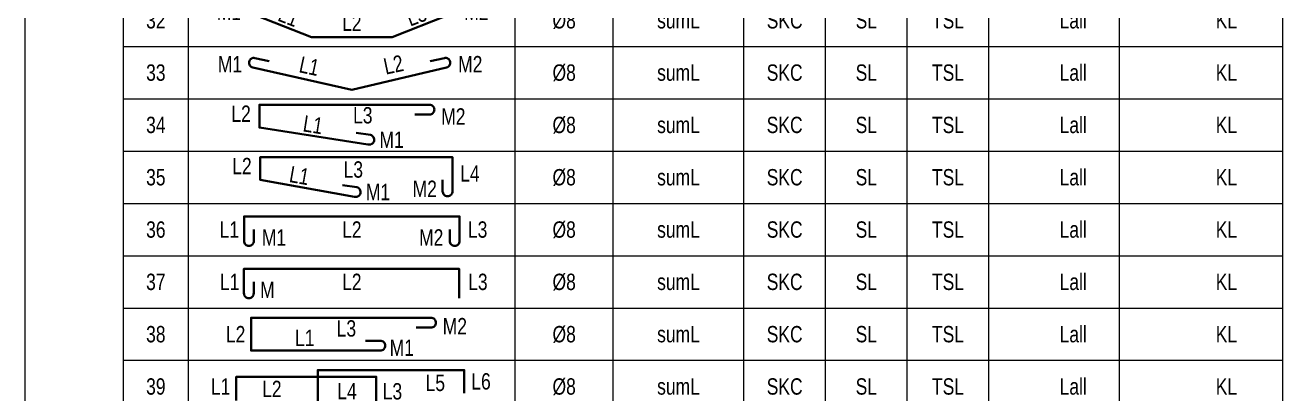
# Model space of a CAD drawing. Header units: millimetres. Extents: x -11032 to 59139, y 0 to 22926.
# Drawn here: x 19852 to 20044.5, y 5605.2 to 5661.5 of the extents above; entities that cross this region are included whole.
import ezdxf
from ezdxf.enums import TextEntityAlignment as Align

# ---------------------------------------------------------------- set-up
doc = ezdxf.new("R2010")
doc.units = ezdxf.units.MM
for name, color, linetype, lineweight in [('DCE_BaoBeTong', 11, 'Continuous', 20), ('Dce_text', 2, 'Continuous', 30), ('DCE_ThepChu', 1, 'Continuous', 35)]:
    doc.layers.add(name, color=color, linetype=linetype, lineweight=lineweight)
doc.styles.add('Dce_Text', font='roman.shx', dxfattribs={"width": 0.8, "bigfont": 'vnh.shx'})

# ---------------------------------------------------------------- blocks, each defined once
blk = doc.blocks.new('TK32')
at = {"layer": 'DCE_BaoBeTong'}
for p, q in [((0, -8), (0, 0)), ((25, -8), (25, 0)), ((75, -8), (75, 0)), ((90, -8), (90, 0)), ((110, -8), (110, 0)), ((122.5, -8), (122.5, 0)), ((135, -8), (135, 0)), ((147.5, -8), (147.5, 0)), ((167.5, -8), (167.5, 0))]:
    blk.add_line(p, q, dxfattribs=at)
for points in [[(15, -8), (25, -8), (75, -8), (90, -8), (122.5, -8), (135, -8), (147.5, -8), (167.5, -8), (192.5, -8), (192.5, 0)], [(15, 0), (15, -8)]]:
    blk.add_lwpolyline(points, dxfattribs=at)
at = {"layer": 'DCE_ThepChu'}
blk.add_lwpolyline([(62.24, -2.6), (64.17, -1.84, -0.414214), (65.14, -2.27), (65.14, -2.27, -0.414214), (64.72, -3.24), (56.18, -6.59), (43.82, -6.59), (35.28, -3.24, -0.414214), (34.86, -2.27), (34.86, -2.27, -0.414214), (35.83, -1.84), (37.76, -2.6)], format="xyb", dxfattribs=at)
at = {"layer": 'Dce_text', "color": 2, "style": 'Dce_Text', "width": 0.8}
blk.add_attdef('M1', text='', height=2.5, dxfattribs=at).set_placement((33.85, -2.71), align=Align.MIDDLE_RIGHT)
for tag, rotation, p in [('L1', 339, (41.33, -3.38)), ('L3', 21, (58.88, -3.28))]:
    blk.add_attdef(tag, text='', height=2.5, rotation=rotation, dxfattribs=at).set_placement(p, align=Align.MIDDLE_CENTER)
blk.add_attdef('M2', text='', height=2.5, dxfattribs=at).set_placement((66.42, -2.71), align=Align.MIDDLE_LEFT)
at = {"layer": 'Dce_text', "color": 2, "style": 'Dce_Text', "width": 0.8, "flags": 4}
for tag, p in [('SH', (20, -4)), ('DK', (82.5, -4)), ('sumL', (100, -4)), ('SKC', (116.25, -4)), ('SL', (128.75, -4))]:
    blk.add_attdef(tag, text='', height=2.5, dxfattribs=at).set_placement(p, align=Align.MIDDLE_CENTER)
at = {"layer": 'Dce_text', "color": 2, "style": 'Dce_Text', "width": 0.8}
for tag, p in [('L2', (50, -4.38)), ('TSL', (141.25, -4))]:
    blk.add_attdef(tag, text='', height=2.5, dxfattribs=at).set_placement(p, align=Align.MIDDLE_CENTER)
at = {"layer": 'Dce_text', "color": 2, "style": 'Dce_Text', "width": 0.8, "flags": 4}
for tag, p in [('Lall', (162.5, -4)), ('KL', (185.5, -4))]:
    blk.add_attdef(tag, text='', height=2.5, dxfattribs=at).set_placement(p, align=Align.MIDDLE_RIGHT)
blk = doc.blocks.new('TK33')
at = {"layer": 'DCE_BaoBeTong'}
for p, q in [((0, -8), (0, 0)), ((25, -8), (25, 0)), ((75, -8), (75, 0)), ((90, -8), (90, 0)), ((110, -8), (110, 0)), ((122.5, -8), (122.5, 0)), ((135, -8), (135, 0)), ((147.5, -8), (147.5, 0)), ((167.5, -8), (167.5, 0))]:
    blk.add_line(p, q, dxfattribs=at)
for points in [[(15, -8), (25, -8), (75, -8), (90, -8), (122.5, -8), (135, -8), (147.5, -8), (167.5, -8), (192.5, -8), (192.5, 0)], [(15, 0), (15, -8)]]:
    blk.add_lwpolyline(points, dxfattribs=at)
at = {"layer": 'DCE_ThepChu'}
blk.add_lwpolyline([(61.99, -2.23), (64.16, -1.77, -0.414214), (65.05, -2.35), (65.05, -2.35, -0.414214), (64.47, -3.24), (50, -6.62), (34.85, -3.24, -0.414214), (34.28, -2.35), (34.28, -2.35, -0.414214), (35.17, -1.77), (37.33, -2.23)], format="xyb", dxfattribs=at)
at = {"layer": 'Dce_text', "color": 2, "style": 'Dce_Text', "width": 0.8}
blk.add_attdef('M1', text='', height=2.5, dxfattribs=at).set_placement((33.21, -2.71), align=Align.MIDDLE_RIGHT)
for tag, rotation, p in [('L1', 348, (43.5, -3.01)), ('L2', 12, (56.38, -2.79))]:
    blk.add_attdef(tag, text='', height=2.5, rotation=rotation, dxfattribs=at).set_placement(p, align=Align.MIDDLE_CENTER)
blk.add_attdef('M2', text='', height=2.5, dxfattribs=at).set_placement((66.27, -2.71), align=Align.MIDDLE_LEFT)
at = {"layer": 'Dce_text', "color": 2, "style": 'Dce_Text', "width": 0.8, "flags": 4}
for tag, p in [('SH', (20, -4)), ('DK', (82.5, -4)), ('sumL', (100, -4)), ('SKC', (116.25, -4)), ('SL', (128.75, -4))]:
    blk.add_attdef(tag, text='', height=2.5, dxfattribs=at).set_placement(p, align=Align.MIDDLE_CENTER)
at = {"layer": 'Dce_text', "color": 2, "style": 'Dce_Text', "width": 0.8}
blk.add_attdef('TSL', text='', height=2.5, dxfattribs=at).set_placement((141.25, -4), align=Align.MIDDLE_CENTER)
at = {"layer": 'Dce_text', "color": 2, "style": 'Dce_Text', "width": 0.8, "flags": 4}
for tag, p in [('Lall', (162.5, -4)), ('KL', (185.5, -4))]:
    blk.add_attdef(tag, text='', height=2.5, dxfattribs=at).set_placement(p, align=Align.MIDDLE_RIGHT)
blk = doc.blocks.new('TK34')
at = {"layer": 'DCE_BaoBeTong'}
for p, q in [((0, -8), (0, 0)), ((25, -8), (25, 0)), ((75, -8), (75, 0)), ((90, -8), (90, 0)), ((110, -8), (110, 0)), ((122.5, -8), (122.5, 0)), ((135, -8), (135, 0)), ((147.5, -8), (147.5, 0)), ((167.5, -8), (167.5, 0))]:
    blk.add_line(p, q, dxfattribs=at)
for points in [[(15, -8), (25, -8), (75, -8), (90, -8), (122.5, -8), (135, -8), (147.5, -8), (167.5, -8), (192.5, -8), (192.5, 0)], [(15, 0), (15, -8)]]:
    blk.add_lwpolyline(points, dxfattribs=at)
at = {"layer": 'DCE_ThepChu'}
blk.add_lwpolyline([(59.64, -2.41), (61.89, -2.41, 0.414214), (62.64, -1.66), (62.64, -1.66, 0.414214), (61.89, -0.91), (35.85, -0.91), (35.85, -4.41), (52.47, -6.99, 0.414214), (53.4, -6.46), (53.4, -6.46, 0.414214), (52.87, -5.54), (50.67, -5.2)], format="xyb", dxfattribs=at)
at = {"layer": 'Dce_text', "color": 2, "style": 'Dce_Text', "width": 0.8}
blk.add_attdef('L2', text='', height=2.5, dxfattribs=at).set_placement((34.28, -2.29), align=Align.MIDDLE_RIGHT)
for tag, p in [('L3', (51.68, -2.53)), ('TSL', (141.25, -4))]:
    blk.add_attdef(tag, text='', height=2.5, dxfattribs=at).set_placement(p, align=Align.MIDDLE_CENTER)
for tag, p in [('M2', (63.68, -2.71)), ('M1', (54.23, -6.26))]:
    blk.add_attdef(tag, text='', height=2.5, dxfattribs=at).set_placement(p, align=Align.MIDDLE_LEFT)
at = {"layer": 'Dce_text', "color": 2, "style": 'Dce_Text', "width": 0.8, "flags": 4}
for tag, p in [('SH', (20, -4)), ('DK', (82.5, -4)), ('sumL', (100, -4)), ('SKC', (116.25, -4)), ('SL', (128.75, -4))]:
    blk.add_attdef(tag, text='', height=2.5, dxfattribs=at).set_placement(p, align=Align.MIDDLE_CENTER)
at = {"layer": 'Dce_text', "color": 2, "style": 'Dce_Text', "width": 0.8}
blk.add_attdef('L1', text='', height=2.5, rotation=351, dxfattribs=at).set_placement((44.07, -3.97), align=Align.MIDDLE_CENTER)
at = {"layer": 'Dce_text', "color": 2, "style": 'Dce_Text', "width": 0.8, "flags": 4}
for tag, p in [('Lall', (162.5, -4)), ('KL', (185.5, -4))]:
    blk.add_attdef(tag, text='', height=2.5, dxfattribs=at).set_placement(p, align=Align.MIDDLE_RIGHT)
blk = doc.blocks.new('TK35')
at = {"layer": 'DCE_BaoBeTong'}
for p, q in [((0, -8), (0, 0)), ((25, -8), (25, 0)), ((75, -8), (75, 0)), ((90, -8), (90, 0)), ((110, -8), (110, 0)), ((122.5, -8), (122.5, 0)), ((135, -8), (135, 0)), ((147.5, -8), (147.5, 0)), ((167.5, -8), (167.5, 0))]:
    blk.add_line(p, q, dxfattribs=at)
for points in [[(15, -8), (25, -8), (75, -8), (90, -8), (122.5, -8), (135, -8), (147.5, -8), (167.5, -8), (192.5, -8), (192.5, 0)], [(15, 0), (15, -8)]]:
    blk.add_lwpolyline(points, dxfattribs=at)
at = {"layer": 'DCE_ThepChu'}
blk.add_lwpolyline([(63.9, -4.41), (63.9, -6.16, 0.414214), (64.65, -6.91), (64.65, -6.91, 0.414214), (65.4, -6.16), (65.4, -0.91), (35.99, -0.91), (35.99, -4.41), (50.39, -6.99, 0.414214), (51.31, -6.46), (51.31, -6.46, 0.414214), (50.79, -5.54), (48.58, -5.2)], format="xyb", dxfattribs=at)
at = {"layer": 'Dce_text', "color": 2, "style": 'Dce_Text', "width": 0.8}
for tag, p in [('L2', (34.67, -2.29)), ('M2', (63.02, -5.77))]:
    blk.add_attdef(tag, text='', height=2.5, dxfattribs=at).set_placement(p, align=Align.MIDDLE_RIGHT)
for tag, p in [('L3', (50.23, -2.82)), ('TSL', (141.25, -4))]:
    blk.add_attdef(tag, text='', height=2.5, dxfattribs=at).set_placement(p, align=Align.MIDDLE_CENTER)
at = {"layer": 'Dce_text', "color": 2, "style": 'Dce_Text', "width": 0.8, "flags": 4}
for tag, p in [('SH', (20, -4)), ('DK', (82.5, -4)), ('sumL', (100, -4)), ('SKC', (116.25, -4)), ('SL', (128.75, -4))]:
    blk.add_attdef(tag, text='', height=2.5, dxfattribs=at).set_placement(p, align=Align.MIDDLE_CENTER)
at = {"layer": 'Dce_text', "color": 2, "style": 'Dce_Text', "width": 0.8}
blk.add_attdef('L1', text='', height=2.5, rotation=350, dxfattribs=at).set_placement((41.98, -3.75), align=Align.MIDDLE_CENTER)
for tag, p in [('L4', (66.59, -3.42)), ('M1', (52.15, -6.26))]:
    blk.add_attdef(tag, text='', height=2.5, dxfattribs=at).set_placement(p, align=Align.MIDDLE_LEFT)
at = {"layer": 'Dce_text', "color": 2, "style": 'Dce_Text', "width": 0.8, "flags": 4}
for tag, p in [('Lall', (162.5, -4)), ('KL', (185.5, -4))]:
    blk.add_attdef(tag, text='', height=2.5, dxfattribs=at).set_placement(p, align=Align.MIDDLE_RIGHT)
blk = doc.blocks.new('TK36')
at = {"layer": 'DCE_BaoBeTong'}
for p, q in [((0, -8), (0, 0)), ((25, -8), (25, 0)), ((75, -8), (75, 0)), ((90, -8), (90, 0)), ((110, -8), (110, 0)), ((122.5, -8), (122.5, 0)), ((135, -8), (135, 0)), ((147.5, -8), (147.5, 0)), ((167.5, -8), (167.5, 0))]:
    blk.add_line(p, q, dxfattribs=at)
for points in [[(15, -8), (25, -8), (75, -8), (90, -8), (122.5, -8), (135, -8), (147.5, -8), (167.5, -8), (192.5, -8), (192.5, 0)], [(15, 0), (15, -8)]]:
    blk.add_lwpolyline(points, dxfattribs=at)
at = {"layer": 'DCE_ThepChu'}
blk.add_lwpolyline([(35, -4), (35, -5.75, -0.414214), (34.25, -6.5), (34.25, -6.5, -0.414214), (33.5, -5.75), (33.5, -2), (66.5, -2), (66.5, -5.75, -0.414214), (65.75, -6.5), (65.75, -6.5, -0.414214), (65, -5.75), (65, -4)], format="xyb", dxfattribs=at)
at = {"layer": 'Dce_text', "color": 2, "style": 'Dce_Text', "width": 0.8, "flags": 4}
for tag, p in [('SH', (20, -4)), ('L2', (50, -4)), ('DK', (82.5, -4)), ('sumL', (100, -4)), ('SKC', (116.25, -4)), ('SL', (128.75, -4))]:
    blk.add_attdef(tag, text='', height=2.5, dxfattribs=at).set_placement(p, align=Align.MIDDLE_CENTER)
for tag, p in [('L1', (32.74, -4)), ('Lall', (162.5, -4)), ('KL', (185.5, -4)), ('M2', (64, -5.22))]:
    blk.add_attdef(tag, text='', height=2.5, dxfattribs=at).set_placement(p, align=Align.MIDDLE_RIGHT)
for tag, p in [('L3', (67.77, -4)), ('M1', (36.23, -5.22))]:
    blk.add_attdef(tag, text='', height=2.5, dxfattribs=at).set_placement(p, align=Align.MIDDLE_LEFT)
at = {"layer": 'Dce_text', "color": 2, "style": 'Dce_Text', "width": 0.8}
blk.add_attdef('TSL', text='', height=2.5, dxfattribs=at).set_placement((141.25, -4), align=Align.MIDDLE_CENTER)
blk = doc.blocks.new('TK37')
at = {"layer": 'DCE_BaoBeTong'}
for p, q in [((0, -8), (0, 0)), ((25, -8), (25, 0)), ((75, -8), (75, 0)), ((90, -8), (90, 0)), ((110, -8), (110, 0)), ((122.5, -8), (122.5, 0)), ((135, -8), (135, 0)), ((147.5, -8), (147.5, 0)), ((167.5, -8), (167.5, 0))]:
    blk.add_line(p, q, dxfattribs=at)
for points in [[(15, -8), (25, -8), (75, -8), (90, -8), (122.5, -8), (135, -8), (147.5, -8), (167.5, -8), (192.5, -8), (192.5, 0)], [(15, 0), (15, -8)]]:
    blk.add_lwpolyline(points, dxfattribs=at)
at = {"layer": 'DCE_ThepChu'}
blk.add_lwpolyline([(34.99, -4), (34.99, -5.75, -0.414214), (34.24, -6.5), (34.24, -6.5, -0.414214), (33.49, -5.75), (33.49, -2), (66.42, -2), (66.42, -6.5)], format="xyb", dxfattribs=at)
at = {"layer": 'Dce_text', "color": 2, "style": 'Dce_Text', "width": 0.8, "flags": 4}
for tag, p in [('SH', (20, -4)), ('L2', (50, -4)), ('DK', (82.5, -4)), ('sumL', (100, -4)), ('SKC', (116.25, -4)), ('SL', (128.75, -4))]:
    blk.add_attdef(tag, text='', height=2.5, dxfattribs=at).set_placement(p, align=Align.MIDDLE_CENTER)
for tag, p in [('L1', (32.8, -4)), ('Lall', (162.5, -4)), ('KL', (185.5, -4))]:
    blk.add_attdef(tag, text='', height=2.5, dxfattribs=at).set_placement(p, align=Align.MIDDLE_RIGHT)
for tag, p in [('L3', (67.81, -4)), ('M', (35.96, -5.22))]:
    blk.add_attdef(tag, text='', height=2.5, dxfattribs=at).set_placement(p, align=Align.MIDDLE_LEFT)
at = {"layer": 'Dce_text', "color": 2, "style": 'Dce_Text', "width": 0.8}
blk.add_attdef('TSL', text='', height=2.5, dxfattribs=at).set_placement((141.25, -4), align=Align.MIDDLE_CENTER)
blk = doc.blocks.new('TK38')
at = {"layer": 'DCE_BaoBeTong'}
for p, q in [((0, -8), (0, 0)), ((25, -8), (25, 0)), ((75, -8), (75, 0)), ((90, -8), (90, 0)), ((110, -8), (110, 0)), ((122.5, -8), (122.5, 0)), ((135, -8), (135, 0)), ((147.5, -8), (147.5, 0)), ((167.5, -8), (167.5, 0))]:
    blk.add_line(p, q, dxfattribs=at)
for points in [[(15, -8), (25, -8), (75, -8), (90, -8), (122.5, -8), (135, -8), (147.5, -8), (167.5, -8), (192.5, -8), (192.5, 0)], [(15, 0), (15, -8)]]:
    blk.add_lwpolyline(points, dxfattribs=at)
at = {"layer": 'DCE_ThepChu'}
blk.add_lwpolyline([(59.87, -3), (62.12, -3, 0.414214), (62.87, -2.25), (62.87, -2.25, 0.414214), (62.12, -1.5), (34.58, -1.5), (34.58, -6.5), (54.36, -6.5, 0.414214), (55.11, -5.75), (55.11, -5.75, 0.414214), (54.36, -5), (52.11, -5)], format="xyb", dxfattribs=at)
at = {"layer": 'Dce_text', "color": 2, "style": 'Dce_Text', "width": 0.8}
for tag, p in [('L3', (49.17, -3.12)), ('L1', (42.8, -4.57)), ('TSL', (141.25, -4))]:
    blk.add_attdef(tag, text='', height=2.5, dxfattribs=at).set_placement(p, align=Align.MIDDLE_CENTER)
for tag, p in [('M2', (63.91, -2.78)), ('M1', (55.79, -6.08))]:
    blk.add_attdef(tag, text='', height=2.5, dxfattribs=at).set_placement(p, align=Align.MIDDLE_LEFT)
at = {"layer": 'Dce_text', "color": 2, "style": 'Dce_Text', "width": 0.8, "flags": 4}
for tag, p in [('SH', (20, -4)), ('DK', (82.5, -4)), ('sumL', (100, -4)), ('SKC', (116.25, -4)), ('SL', (128.75, -4))]:
    blk.add_attdef(tag, text='', height=2.5, dxfattribs=at).set_placement(p, align=Align.MIDDLE_CENTER)
at = {"layer": 'Dce_text', "color": 2, "style": 'Dce_Text', "width": 0.8}
blk.add_attdef('L2', text='', height=2.5, dxfattribs=at).set_placement((33.45, -4), align=Align.MIDDLE_RIGHT)
at = {"layer": 'Dce_text', "color": 2, "style": 'Dce_Text', "width": 0.8, "flags": 4}
for tag, p in [('Lall', (162.5, -4)), ('KL', (185.5, -4))]:
    blk.add_attdef(tag, text='', height=2.5, dxfattribs=at).set_placement(p, align=Align.MIDDLE_RIGHT)
blk = doc.blocks.new('TK39')
at = {"layer": 'DCE_BaoBeTong'}
for p, q in [((0, -8), (0, 0)), ((25, -8), (25, 0)), ((75, -8), (75, 0)), ((90, -8), (90, 0)), ((110, -8), (110, 0)), ((122.5, -8), (122.5, 0)), ((135, -8), (135, 0)), ((147.5, -8), (147.5, 0)), ((167.5, -8), (167.5, 0))]:
    blk.add_line(p, q, dxfattribs=at)
for points in [[(15, -8), (25, -8), (75, -8), (90, -8), (122.5, -8), (135, -8), (147.5, -8), (167.5, -8), (192.5, -8), (192.5, 0)], [(15, 0), (15, -8)]]:
    blk.add_lwpolyline(points, dxfattribs=at)
at = {"layer": 'DCE_ThepChu'}
blk.add_lwpolyline([(67.2, -5), (67.2, -1.5), (44.78, -1.5), (44.78, -7), (53.75, -7), (53.75, -2.5), (32.31, -2.5), (32.31, -6.13)], dxfattribs=at)
at = {"layer": 'Dce_text', "color": 2, "style": 'Dce_Text', "width": 0.8, "flags": 4}
for tag, p in [('SH', (20, -4)), ('DK', (82.5, -4)), ('sumL', (100, -4)), ('SKC', (116.25, -4)), ('SL', (128.75, -4))]:
    blk.add_attdef(tag, text='', height=2.5, dxfattribs=at).set_placement(p, align=Align.MIDDLE_CENTER)
at = {"layer": 'Dce_text', "color": 2, "style": 'Dce_Text', "width": 0.8}
blk.add_attdef('L1', text='', height=2.5, dxfattribs=at).set_placement((31.46, -4), align=Align.MIDDLE_RIGHT)
for tag, p in [('L2', (38.04, -4.37)), ('L4', (49.27, -4.71)), ('L5', (62.78, -3.45)), ('TSL', (141.25, -4))]:
    blk.add_attdef(tag, text='', height=2.5, dxfattribs=at).set_placement(p, align=Align.MIDDLE_CENTER)
for tag, p in [('L3', (54.73, -4.74)), ('L6', (68.29, -3.22))]:
    blk.add_attdef(tag, text='', height=2.5, dxfattribs=at).set_placement(p, align=Align.MIDDLE_LEFT)
at = {"layer": 'Dce_text', "color": 2, "style": 'Dce_Text', "width": 0.8, "flags": 4}
for tag, p in [('Lall', (162.5, -4)), ('KL', (185.5, -4))]:
    blk.add_attdef(tag, text='', height=2.5, dxfattribs=at).set_placement(p, align=Align.MIDDLE_RIGHT)
blk = doc.blocks.new('Block_ALL')
ref = blk.add_blockref('TK32', (19851.97, 5666.29))
ref.add_attrib('M2', 'M2', dxfattribs={"layer": 'Dce_text', "color": 2, "height": 2.5, "style": 'Dce_Text', "width": 0.8}).set_placement((19919.18, 5663.58), align=Align.MIDDLE_LEFT)
ref.add_attrib('M1', 'M1', dxfattribs={"layer": 'Dce_text', "color": 2, "height": 2.5, "style": 'Dce_Text', "width": 0.8}).set_placement((19885.01, 5663.58), align=Align.MIDDLE_RIGHT)
ref.add_attrib('L3', 'L3', dxfattribs={"layer": 'Dce_text', "color": 2, "height": 2.5, "rotation": 21, "style": 'Dce_Text', "width": 0.8}).set_placement((19911.85, 5663.01), align=Align.MIDDLE_CENTER)
ref.add_attrib('L2', 'L2', dxfattribs={"layer": 'Dce_text', "color": 2, "height": 2.5, "style": 'Dce_Text', "width": 0.8}).set_placement((19901.97, 5661.91), align=Align.MIDDLE_CENTER)
ref.add_attrib('L1', 'L1', dxfattribs={"layer": 'Dce_text', "color": 2, "height": 2.5, "rotation": 339, "style": 'Dce_Text', "width": 0.8}).set_placement((19892.31, 5662.91), align=Align.MIDDLE_CENTER)
ref.add_attrib('KL', 'KL', dxfattribs={"layer": 'Dce_text', "color": 2, "height": 2.5, "style": 'Dce_Text', "width": 0.8}).set_placement((20037.47, 5662.29), align=Align.MIDDLE_RIGHT)
ref.add_attrib('Lall', 'Lall', dxfattribs={"layer": 'Dce_text', "color": 2, "height": 2.5, "style": 'Dce_Text', "width": 0.8}).set_placement((20014.47, 5662.29), align=Align.MIDDLE_RIGHT)
ref.add_attrib('SKC', 'SKC', dxfattribs={"layer": 'Dce_text', "color": 2, "height": 2.5, "style": 'Dce_Text', "width": 0.8}).set_placement((19968.22, 5662.29), align=Align.MIDDLE_CENTER)
ref.add_attrib('SL', 'SL', dxfattribs={"layer": 'Dce_text', "color": 2, "height": 2.5, "style": 'Dce_Text', "width": 0.8}).set_placement((19980.72, 5662.29), align=Align.MIDDLE_CENTER)
ref.add_attrib('sumL', 'sumL', dxfattribs={"layer": 'Dce_text', "color": 2, "height": 2.5, "style": 'Dce_Text', "width": 0.8}).set_placement((19951.97, 5662.29), align=Align.MIDDLE_CENTER)
ref.add_attrib('DK', 'Ø8', dxfattribs={"layer": 'Dce_text', "color": 2, "height": 2.5, "style": 'Dce_Text', "width": 0.8}).set_placement((19934.47, 5662.29), align=Align.MIDDLE_CENTER)
ref.add_attrib('SH', '32', dxfattribs={"layer": 'Dce_text', "color": 2, "height": 2.5, "style": 'Dce_Text', "width": 0.8}).set_placement((19871.97, 5662.29), align=Align.MIDDLE_CENTER)
ref.add_attrib('TSL', 'TSL', dxfattribs={"layer": 'Dce_text', "color": 2, "height": 2.5, "style": 'Dce_Text', "width": 0.8}).set_placement((19993.22, 5662.29), align=Align.MIDDLE_CENTER)
ref = blk.add_blockref('TK33', (19851.97, 5658.29))
ref.add_attrib('TSL', 'TSL', dxfattribs={"layer": 'Dce_text', "color": 2, "height": 2.5, "style": 'Dce_Text', "width": 0.8}).set_placement((19993.22, 5654.29), align=Align.MIDDLE_CENTER)
ref.add_attrib('SH', '33', dxfattribs={"layer": 'Dce_text', "color": 2, "height": 2.5, "style": 'Dce_Text', "width": 0.8}).set_placement((19871.97, 5654.29), align=Align.MIDDLE_CENTER)
ref.add_attrib('DK', 'Ø8', dxfattribs={"layer": 'Dce_text', "color": 2, "height": 2.5, "style": 'Dce_Text', "width": 0.8}).set_placement((19934.47, 5654.29), align=Align.MIDDLE_CENTER)
ref.add_attrib('sumL', 'sumL', dxfattribs={"layer": 'Dce_text', "color": 2, "height": 2.5, "style": 'Dce_Text', "width": 0.8}).set_placement((19951.97, 5654.29), align=Align.MIDDLE_CENTER)
ref.add_attrib('SL', 'SL', dxfattribs={"layer": 'Dce_text', "color": 2, "height": 2.5, "style": 'Dce_Text', "width": 0.8}).set_placement((19980.72, 5654.29), align=Align.MIDDLE_CENTER)
ref.add_attrib('SKC', 'SKC', dxfattribs={"layer": 'Dce_text', "color": 2, "height": 2.5, "style": 'Dce_Text', "width": 0.8}).set_placement((19968.22, 5654.29), align=Align.MIDDLE_CENTER)
ref.add_attrib('Lall', 'Lall', dxfattribs={"layer": 'Dce_text', "color": 2, "height": 2.5, "style": 'Dce_Text', "width": 0.8}).set_placement((20014.47, 5654.29), align=Align.MIDDLE_RIGHT)
ref.add_attrib('KL', 'KL', dxfattribs={"layer": 'Dce_text', "color": 2, "height": 2.5, "style": 'Dce_Text', "width": 0.8}).set_placement((20037.47, 5654.29), align=Align.MIDDLE_RIGHT)
ref.add_attrib('L1', 'L1', dxfattribs={"layer": 'Dce_text', "color": 2, "height": 2.5, "rotation": 348, "style": 'Dce_Text', "width": 0.8}).set_placement((19895.47, 5655.28), align=Align.MIDDLE_CENTER)
ref.add_attrib('L2', 'L2', dxfattribs={"layer": 'Dce_text', "color": 2, "height": 2.5, "rotation": 12, "style": 'Dce_Text', "width": 0.8}).set_placement((19908.35, 5655.5), align=Align.MIDDLE_CENTER)
ref.add_attrib('M1', 'M1', dxfattribs={"layer": 'Dce_text', "color": 2, "height": 2.5, "style": 'Dce_Text', "width": 0.8}).set_placement((19885.18, 5655.58), align=Align.MIDDLE_RIGHT)
ref.add_attrib('M2', 'M2', dxfattribs={"layer": 'Dce_text', "color": 2, "height": 2.5, "style": 'Dce_Text', "width": 0.8}).set_placement((19918.24, 5655.58), align=Align.MIDDLE_LEFT)
ref = blk.add_blockref('TK34', (19851.97, 5650.29))
ref.add_attrib('L3', 'L3', dxfattribs={"layer": 'Dce_text', "color": 2, "height": 2.5, "style": 'Dce_Text', "width": 0.8}).set_placement((19903.65, 5647.76), align=Align.MIDDLE_CENTER)
ref.add_attrib('M2', 'M2', dxfattribs={"layer": 'Dce_text', "color": 2, "height": 2.5, "style": 'Dce_Text', "width": 0.8}).set_placement((19915.65, 5647.58), align=Align.MIDDLE_LEFT)
ref.add_attrib('M1', 'M1', dxfattribs={"layer": 'Dce_text', "color": 2, "height": 2.5, "style": 'Dce_Text', "width": 0.8}).set_placement((19906.2, 5644.03), align=Align.MIDDLE_LEFT)
ref.add_attrib('L2', 'L2', dxfattribs={"layer": 'Dce_text', "color": 2, "height": 2.5, "style": 'Dce_Text', "width": 0.8}).set_placement((19886.51, 5648), align=Align.MIDDLE_RIGHT)
ref.add_attrib('L1', 'L1', dxfattribs={"layer": 'Dce_text', "color": 2, "height": 2.5, "rotation": 351, "style": 'Dce_Text', "width": 0.8}).set_placement((19896.04, 5646.32), align=Align.MIDDLE_CENTER)
ref.add_attrib('KL', 'KL', dxfattribs={"layer": 'Dce_text', "color": 2, "height": 2.5, "style": 'Dce_Text', "width": 0.8}).set_placement((20037.47, 5646.29), align=Align.MIDDLE_RIGHT)
ref.add_attrib('Lall', 'Lall', dxfattribs={"layer": 'Dce_text', "color": 2, "height": 2.5, "style": 'Dce_Text', "width": 0.8}).set_placement((20014.47, 5646.29), align=Align.MIDDLE_RIGHT)
ref.add_attrib('SKC', 'SKC', dxfattribs={"layer": 'Dce_text', "color": 2, "height": 2.5, "style": 'Dce_Text', "width": 0.8}).set_placement((19968.22, 5646.29), align=Align.MIDDLE_CENTER)
ref.add_attrib('SL', 'SL', dxfattribs={"layer": 'Dce_text', "color": 2, "height": 2.5, "style": 'Dce_Text', "width": 0.8}).set_placement((19980.72, 5646.29), align=Align.MIDDLE_CENTER)
ref.add_attrib('sumL', 'sumL', dxfattribs={"layer": 'Dce_text', "color": 2, "height": 2.5, "style": 'Dce_Text', "width": 0.8}).set_placement((19951.97, 5646.29), align=Align.MIDDLE_CENTER)
ref.add_attrib('DK', 'Ø8', dxfattribs={"layer": 'Dce_text', "color": 2, "height": 2.5, "style": 'Dce_Text', "width": 0.8}).set_placement((19934.47, 5646.29), align=Align.MIDDLE_CENTER)
ref.add_attrib('SH', '34', dxfattribs={"layer": 'Dce_text', "color": 2, "height": 2.5, "style": 'Dce_Text', "width": 0.8}).set_placement((19871.97, 5646.29), align=Align.MIDDLE_CENTER)
ref.add_attrib('TSL', 'TSL', dxfattribs={"layer": 'Dce_text', "color": 2, "height": 2.5, "style": 'Dce_Text', "width": 0.8}).set_placement((19993.22, 5646.29), align=Align.MIDDLE_CENTER)
ref = blk.add_blockref('TK35', (19851.97, 5642.29))
ref.add_attrib('L4', 'L4', dxfattribs={"layer": 'Dce_text', "color": 2, "height": 2.5, "style": 'Dce_Text', "width": 0.8}).set_placement((19918.56, 5638.88), align=Align.MIDDLE_LEFT)
ref.add_attrib('TSL', 'TSL', dxfattribs={"layer": 'Dce_text', "color": 2, "height": 2.5, "style": 'Dce_Text', "width": 0.8}).set_placement((19993.22, 5638.29), align=Align.MIDDLE_CENTER)
ref.add_attrib('SH', '35', dxfattribs={"layer": 'Dce_text', "color": 2, "height": 2.5, "style": 'Dce_Text', "width": 0.8}).set_placement((19871.97, 5638.29), align=Align.MIDDLE_CENTER)
ref.add_attrib('DK', 'Ø8', dxfattribs={"layer": 'Dce_text', "color": 2, "height": 2.5, "style": 'Dce_Text', "width": 0.8}).set_placement((19934.47, 5638.29), align=Align.MIDDLE_CENTER)
ref.add_attrib('sumL', 'sumL', dxfattribs={"layer": 'Dce_text', "color": 2, "height": 2.5, "style": 'Dce_Text', "width": 0.8}).set_placement((19951.97, 5638.29), align=Align.MIDDLE_CENTER)
ref.add_attrib('SL', 'SL', dxfattribs={"layer": 'Dce_text', "color": 2, "height": 2.5, "style": 'Dce_Text', "width": 0.8}).set_placement((19980.72, 5638.29), align=Align.MIDDLE_CENTER)
ref.add_attrib('SKC', 'SKC', dxfattribs={"layer": 'Dce_text', "color": 2, "height": 2.5, "style": 'Dce_Text', "width": 0.8}).set_placement((19968.22, 5638.29), align=Align.MIDDLE_CENTER)
ref.add_attrib('Lall', 'Lall', dxfattribs={"layer": 'Dce_text', "color": 2, "height": 2.5, "style": 'Dce_Text', "width": 0.8}).set_placement((20014.47, 5638.29), align=Align.MIDDLE_RIGHT)
ref.add_attrib('KL', 'KL', dxfattribs={"layer": 'Dce_text', "color": 2, "height": 2.5, "style": 'Dce_Text', "width": 0.8}).set_placement((20037.47, 5638.29), align=Align.MIDDLE_RIGHT)
ref.add_attrib('L1', 'L1', dxfattribs={"layer": 'Dce_text', "color": 2, "height": 2.5, "rotation": 350, "style": 'Dce_Text', "width": 0.8}).set_placement((19893.95, 5638.55), align=Align.MIDDLE_CENTER)
ref.add_attrib('L2', 'L2', dxfattribs={"layer": 'Dce_text', "color": 2, "height": 2.5, "style": 'Dce_Text', "width": 0.8}).set_placement((19886.64, 5640), align=Align.MIDDLE_RIGHT)
ref.add_attrib('M1', 'M1', dxfattribs={"layer": 'Dce_text', "color": 2, "height": 2.5, "style": 'Dce_Text', "width": 0.8}).set_placement((19904.12, 5636.03), align=Align.MIDDLE_LEFT)
ref.add_attrib('M2', 'M2', dxfattribs={"layer": 'Dce_text', "color": 2, "height": 2.5, "style": 'Dce_Text', "width": 0.8}).set_placement((19914.99, 5636.52), align=Align.MIDDLE_RIGHT)
ref.add_attrib('L3', 'L3', dxfattribs={"layer": 'Dce_text', "color": 2, "height": 2.5, "style": 'Dce_Text', "width": 0.8}).set_placement((19902.2, 5639.47), align=Align.MIDDLE_CENTER)
ref = blk.add_blockref('TK36', (19851.97, 5634.29))
ref.add_attrib('M2', 'M2', dxfattribs={"layer": 'Dce_text', "color": 2, "height": 2.5, "style": 'Dce_Text', "width": 0.8}).set_placement((19915.98, 5629.08), align=Align.MIDDLE_RIGHT)
ref.add_attrib('M1', 'M1', dxfattribs={"layer": 'Dce_text', "color": 2, "height": 2.5, "style": 'Dce_Text', "width": 0.8}).set_placement((19888.2, 5629.08), align=Align.MIDDLE_LEFT)
ref.add_attrib('TSL', 'TSL', dxfattribs={"layer": 'Dce_text', "color": 2, "height": 2.5, "style": 'Dce_Text', "width": 0.8}).set_placement((19993.22, 5630.29), align=Align.MIDDLE_CENTER)
ref.add_attrib('KL', 'KL', dxfattribs={"layer": 'Dce_text', "color": 2, "height": 2.5, "style": 'Dce_Text', "width": 0.8}).set_placement((20037.47, 5630.29), align=Align.MIDDLE_RIGHT)
ref.add_attrib('Lall', 'Lall', dxfattribs={"layer": 'Dce_text', "color": 2, "height": 2.5, "style": 'Dce_Text', "width": 0.8}).set_placement((20014.47, 5630.29), align=Align.MIDDLE_RIGHT)
ref.add_attrib('SKC', 'SKC', dxfattribs={"layer": 'Dce_text', "color": 2, "height": 2.5, "style": 'Dce_Text', "width": 0.8}).set_placement((19968.22, 5630.29), align=Align.MIDDLE_CENTER)
ref.add_attrib('SL', 'SL', dxfattribs={"layer": 'Dce_text', "color": 2, "height": 2.5, "style": 'Dce_Text', "width": 0.8}).set_placement((19980.72, 5630.29), align=Align.MIDDLE_CENTER)
ref.add_attrib('sumL', 'sumL', dxfattribs={"layer": 'Dce_text', "color": 2, "height": 2.5, "style": 'Dce_Text', "width": 0.8}).set_placement((19951.97, 5630.29), align=Align.MIDDLE_CENTER)
ref.add_attrib('DK', 'Ø8', dxfattribs={"layer": 'Dce_text', "color": 2, "height": 2.5, "style": 'Dce_Text', "width": 0.8}).set_placement((19934.47, 5630.29), align=Align.MIDDLE_CENTER)
ref.add_attrib('L3', 'L3', dxfattribs={"layer": 'Dce_text', "color": 2, "height": 2.5, "style": 'Dce_Text', "width": 0.8}).set_placement((19919.74, 5630.29), align=Align.MIDDLE_LEFT)
ref.add_attrib('L1', 'L1', dxfattribs={"layer": 'Dce_text', "color": 2, "height": 2.5, "style": 'Dce_Text', "width": 0.8}).set_placement((19884.71, 5630.29), align=Align.MIDDLE_RIGHT)
ref.add_attrib('L2', 'L2', dxfattribs={"layer": 'Dce_text', "color": 2, "height": 2.5, "style": 'Dce_Text', "width": 0.8}).set_placement((19901.97, 5630.29), align=Align.MIDDLE_CENTER)
ref.add_attrib('SH', '36', dxfattribs={"layer": 'Dce_text', "color": 2, "height": 2.5, "style": 'Dce_Text', "width": 0.8}).set_placement((19871.97, 5630.29), align=Align.MIDDLE_CENTER)
ref = blk.add_blockref('TK37', (19851.97, 5626.29))
ref.add_attrib('SH', '37', dxfattribs={"layer": 'Dce_text', "color": 2, "height": 2.5, "style": 'Dce_Text', "width": 0.8}).set_placement((19871.97, 5622.29), align=Align.MIDDLE_CENTER)
ref.add_attrib('L2', 'L2', dxfattribs={"layer": 'Dce_text', "color": 2, "height": 2.5, "style": 'Dce_Text', "width": 0.8}).set_placement((19901.97, 5622.29), align=Align.MIDDLE_CENTER)
ref.add_attrib('L1', 'L1', dxfattribs={"layer": 'Dce_text', "color": 2, "height": 2.5, "style": 'Dce_Text', "width": 0.8}).set_placement((19884.77, 5622.29), align=Align.MIDDLE_RIGHT)
ref.add_attrib('L3', 'L3', dxfattribs={"layer": 'Dce_text', "color": 2, "height": 2.5, "style": 'Dce_Text', "width": 0.8}).set_placement((19919.78, 5622.29), align=Align.MIDDLE_LEFT)
ref.add_attrib('DK', 'Ø8', dxfattribs={"layer": 'Dce_text', "color": 2, "height": 2.5, "style": 'Dce_Text', "width": 0.8}).set_placement((19934.47, 5622.29), align=Align.MIDDLE_CENTER)
ref.add_attrib('sumL', 'sumL', dxfattribs={"layer": 'Dce_text', "color": 2, "height": 2.5, "style": 'Dce_Text', "width": 0.8}).set_placement((19951.97, 5622.29), align=Align.MIDDLE_CENTER)
ref.add_attrib('SL', 'SL', dxfattribs={"layer": 'Dce_text', "color": 2, "height": 2.5, "style": 'Dce_Text', "width": 0.8}).set_placement((19980.72, 5622.29), align=Align.MIDDLE_CENTER)
ref.add_attrib('SKC', 'SKC', dxfattribs={"layer": 'Dce_text', "color": 2, "height": 2.5, "style": 'Dce_Text', "width": 0.8}).set_placement((19968.22, 5622.29), align=Align.MIDDLE_CENTER)
ref.add_attrib('Lall', 'Lall', dxfattribs={"layer": 'Dce_text', "color": 2, "height": 2.5, "style": 'Dce_Text', "width": 0.8}).set_placement((20014.47, 5622.29), align=Align.MIDDLE_RIGHT)
ref.add_attrib('KL', 'KL', dxfattribs={"layer": 'Dce_text', "color": 2, "height": 2.5, "style": 'Dce_Text', "width": 0.8}).set_placement((20037.47, 5622.29), align=Align.MIDDLE_RIGHT)
ref.add_attrib('TSL', 'TSL', dxfattribs={"layer": 'Dce_text', "color": 2, "height": 2.5, "style": 'Dce_Text', "width": 0.8}).set_placement((19993.22, 5622.29), align=Align.MIDDLE_CENTER)
ref.add_attrib('M', 'M', dxfattribs={"layer": 'Dce_text', "color": 2, "height": 2.5, "style": 'Dce_Text', "width": 0.8}).set_placement((19887.93, 5621.08), align=Align.MIDDLE_LEFT)
ref = blk.add_blockref('TK38', (19851.97, 5618.29))
ref.add_attrib('TSL', 'TSL', dxfattribs={"layer": 'Dce_text', "color": 2, "height": 2.5, "style": 'Dce_Text', "width": 0.8}).set_placement((19993.22, 5614.29), align=Align.MIDDLE_CENTER)
ref.add_attrib('SH', '38', dxfattribs={"layer": 'Dce_text', "color": 2, "height": 2.5, "style": 'Dce_Text', "width": 0.8}).set_placement((19871.97, 5614.29), align=Align.MIDDLE_CENTER)
ref.add_attrib('DK', 'Ø8', dxfattribs={"layer": 'Dce_text', "color": 2, "height": 2.5, "style": 'Dce_Text', "width": 0.8}).set_placement((19934.47, 5614.29), align=Align.MIDDLE_CENTER)
ref.add_attrib('sumL', 'sumL', dxfattribs={"layer": 'Dce_text', "color": 2, "height": 2.5, "style": 'Dce_Text', "width": 0.8}).set_placement((19951.97, 5614.29), align=Align.MIDDLE_CENTER)
ref.add_attrib('SL', 'SL', dxfattribs={"layer": 'Dce_text', "color": 2, "height": 2.5, "style": 'Dce_Text', "width": 0.8}).set_placement((19980.72, 5614.29), align=Align.MIDDLE_CENTER)
ref.add_attrib('SKC', 'SKC', dxfattribs={"layer": 'Dce_text', "color": 2, "height": 2.5, "style": 'Dce_Text', "width": 0.8}).set_placement((19968.22, 5614.29), align=Align.MIDDLE_CENTER)
ref.add_attrib('Lall', 'Lall', dxfattribs={"layer": 'Dce_text', "color": 2, "height": 2.5, "style": 'Dce_Text', "width": 0.8}).set_placement((20014.47, 5614.29), align=Align.MIDDLE_RIGHT)
ref.add_attrib('KL', 'KL', dxfattribs={"layer": 'Dce_text', "color": 2, "height": 2.5, "style": 'Dce_Text', "width": 0.8}).set_placement((20037.47, 5614.29), align=Align.MIDDLE_RIGHT)
ref.add_attrib('L1', 'L1', dxfattribs={"layer": 'Dce_text', "color": 2, "height": 2.5, "style": 'Dce_Text', "width": 0.8}).set_placement((19894.77, 5613.72), align=Align.MIDDLE_CENTER)
ref.add_attrib('L2', 'L2', dxfattribs={"layer": 'Dce_text', "color": 2, "height": 2.5, "style": 'Dce_Text', "width": 0.8}).set_placement((19885.67, 5614.29), align=Align.MIDDLE_RIGHT)
ref.add_attrib('M1', 'M1', dxfattribs={"layer": 'Dce_text', "color": 2, "height": 2.5, "style": 'Dce_Text', "width": 0.8}).set_placement((19907.76, 5612.21), align=Align.MIDDLE_LEFT)
ref.add_attrib('M2', 'M2', dxfattribs={"layer": 'Dce_text', "color": 2, "height": 2.5, "style": 'Dce_Text', "width": 0.8}).set_placement((19915.88, 5615.51), align=Align.MIDDLE_LEFT)
ref.add_attrib('L3', 'L3', dxfattribs={"layer": 'Dce_text', "color": 2, "height": 2.5, "style": 'Dce_Text', "width": 0.8}).set_placement((19901.14, 5615.17), align=Align.MIDDLE_CENTER)
ref = blk.add_blockref('TK39', (19851.97, 5610.29))
ref.add_attrib('L5', 'L5', dxfattribs={"layer": 'Dce_text', "color": 2, "height": 2.5, "style": 'Dce_Text', "width": 0.8}).set_placement((19914.75, 5606.84), align=Align.MIDDLE_CENTER)
ref.add_attrib('L3', 'L3', dxfattribs={"layer": 'Dce_text', "color": 2, "height": 2.5, "style": 'Dce_Text', "width": 0.8}).set_placement((19906.7, 5605.55), align=Align.MIDDLE_LEFT)
ref.add_attrib('L6', 'L6', dxfattribs={"layer": 'Dce_text', "color": 2, "height": 2.5, "style": 'Dce_Text', "width": 0.8}).set_placement((19920.26, 5607.07), align=Align.MIDDLE_LEFT)
ref.add_attrib('L4', 'L4', dxfattribs={"layer": 'Dce_text', "color": 2, "height": 2.5, "style": 'Dce_Text', "width": 0.8}).set_placement((19901.24, 5605.58), align=Align.MIDDLE_CENTER)
ref.add_attrib('L2', 'L2', dxfattribs={"layer": 'Dce_text', "color": 2, "height": 2.5, "style": 'Dce_Text', "width": 0.8}).set_placement((19889.73, 5605.92), align=Align.MIDDLE_CENTER)
ref.add_attrib('L1', 'L1', dxfattribs={"layer": 'Dce_text', "color": 2, "height": 2.5, "style": 'Dce_Text', "width": 0.8}).set_placement((19883.37, 5606.29), align=Align.MIDDLE_RIGHT)
ref.add_attrib('KL', 'KL', dxfattribs={"layer": 'Dce_text', "color": 2, "height": 2.5, "style": 'Dce_Text', "width": 0.8}).set_placement((20037.47, 5606.29), align=Align.MIDDLE_RIGHT)
ref.add_attrib('Lall', 'Lall', dxfattribs={"layer": 'Dce_text', "color": 2, "height": 2.5, "style": 'Dce_Text', "width": 0.8}).set_placement((20014.47, 5606.29), align=Align.MIDDLE_RIGHT)
ref.add_attrib('SKC', 'SKC', dxfattribs={"layer": 'Dce_text', "color": 2, "height": 2.5, "style": 'Dce_Text', "width": 0.8}).set_placement((19968.22, 5606.29), align=Align.MIDDLE_CENTER)
ref.add_attrib('SL', 'SL', dxfattribs={"layer": 'Dce_text', "color": 2, "height": 2.5, "style": 'Dce_Text', "width": 0.8}).set_placement((19980.72, 5606.29), align=Align.MIDDLE_CENTER)
ref.add_attrib('sumL', 'sumL', dxfattribs={"layer": 'Dce_text', "color": 2, "height": 2.5, "style": 'Dce_Text', "width": 0.8}).set_placement((19951.97, 5606.29), align=Align.MIDDLE_CENTER)
ref.add_attrib('DK', 'Ø8', dxfattribs={"layer": 'Dce_text', "color": 2, "height": 2.5, "style": 'Dce_Text', "width": 0.8}).set_placement((19934.47, 5606.29), align=Align.MIDDLE_CENTER)
ref.add_attrib('SH', '39', dxfattribs={"layer": 'Dce_text', "color": 2, "height": 2.5, "style": 'Dce_Text', "width": 0.8}).set_placement((19871.97, 5606.29), align=Align.MIDDLE_CENTER)
ref.add_attrib('TSL', 'TSL', dxfattribs={"layer": 'Dce_text', "color": 2, "height": 2.5, "style": 'Dce_Text', "width": 0.8}).set_placement((19993.22, 5606.29), align=Align.MIDDLE_CENTER)

msp = doc.modelspace()

# ---------------------------------------------------------------- block references
msp.add_blockref('Block_ALL', (0, 0))

doc.saveas('drawing.dxf')
